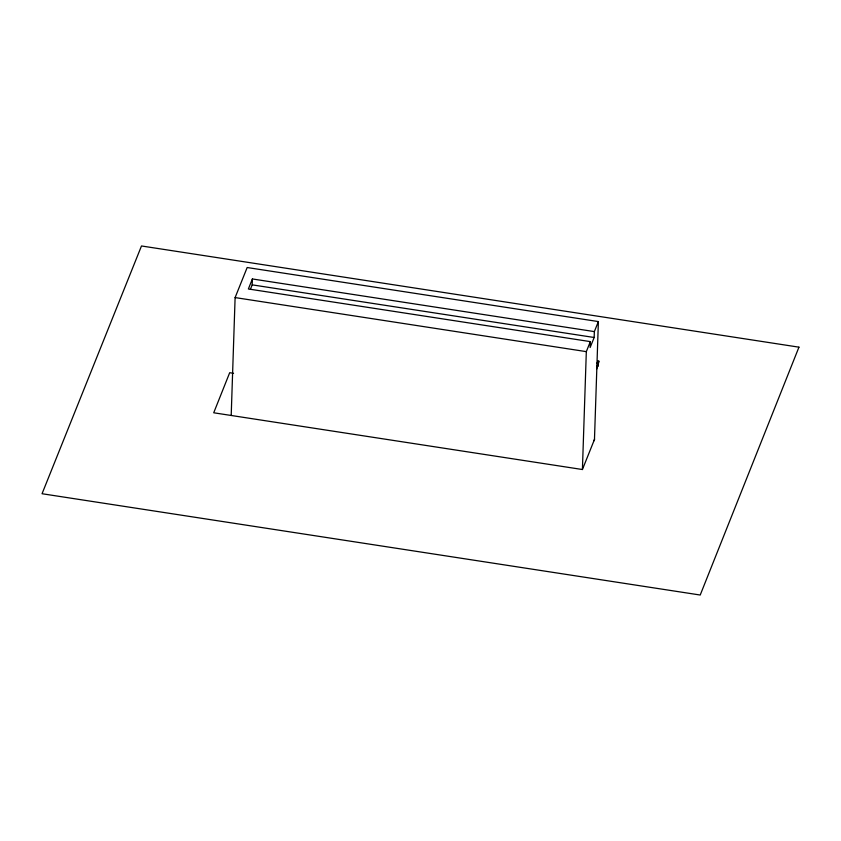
<?xml version="1.0" encoding="UTF-8"?>
<svg xmlns="http://www.w3.org/2000/svg" width="841" height="841" viewBox="0 0 841 841"><rect width="100%" height="100%" fill="white"/><g stroke="black" fill="none" stroke-linecap="round" stroke-linejoin="round"><path stroke-width="1.26" d="M231.201 415.465L235.112 297.577L247.17 267.522L598.382 321.577L594.471 439.475L582.414 469.52L213.719 412.784L229.688 372.71L233.567 373.299M250.397 289.315L252.184 284.857L252.384 278.96L594.356 331.596L598.382 321.577M582.414 469.52L586.324 351.633L590.34 341.614L248.368 288.978L252.384 278.96M590.34 341.614L590.14 347.512L594.167 337.493L594.356 331.596M596.826 366.424L597.741 366.571L598.834 361.136L597.919 360.989L597.552 361.924M598.834 361.136L597.741 366.571M593.883 440.842L594.598 439.149M597.299 362.545L596.921 363.48L597.835 363.617M596.879 365.993L597.194 365.225L596.784 368.947M252.184 284.857L594.167 337.493M235.112 297.577L586.324 351.633M798.95 347.165L700.217 595.029L42.05 493.73L141.488 245.971L798.95 347.165"/></g></svg>
